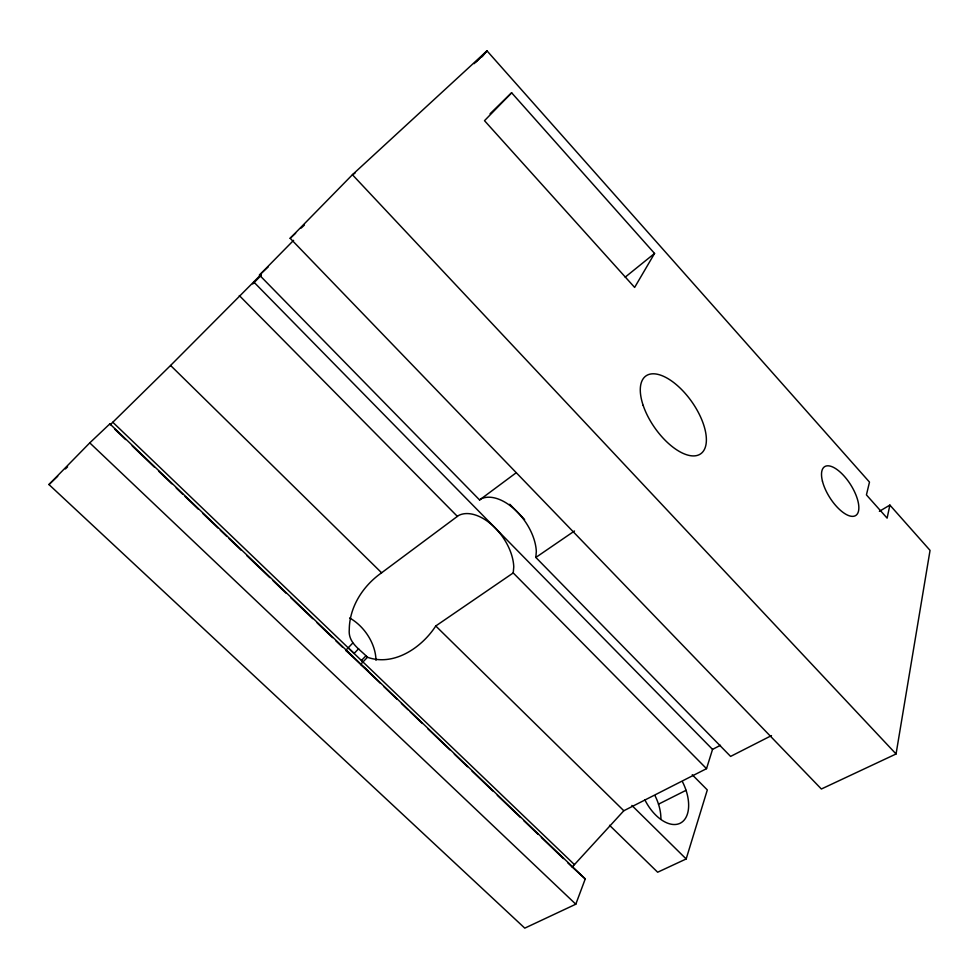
<?xml version="1.0" encoding="UTF-8"?>
<svg xmlns="http://www.w3.org/2000/svg" width="979" height="979" viewBox="0 0 979 979"><rect width="100%" height="100%" fill="white"/><g stroke="black" fill="none" stroke-linecap="round" stroke-linejoin="round"><path stroke-width="1.47" d="M771.489 735.596L730.603 756.412L535.843 557.443L536.321 551.373A43.198 25.368 54.6 0 0 515.358 510.047A43.198 25.368 54.6 0 0 480.677 499.057L479.588 499.963L259.447 275.075L293.59 240.344M513.229 572.935L513.767 566.89A42.611 25.65 54.6 0 0 493.208 526.029A42.611 25.65 54.6 0 0 458.539 515.517L381.614 572.788C363.221 585.638 349.454 606.674 349.27 629.57C347.986 642.75 359.672 649.089 367.48 657.264C393.839 666.687 421.827 647.609 435.753 625.985L513.229 572.935L706.52 768.662L623.819 810.747L572.213 867.051L585.246 878.934L575.799 904.204L524.781 928.141L48.95 484.544L89.762 442.875L109.868 423.858L585.246 878.934M889.887 505.091L887.109 518.124L866.427 494.897L869.487 482.096L487.004 50.859L352.416 174.727L290.151 238.289L821.369 789.001L896.054 753.977L930.05 550.382L889.887 505.091L879.375 511.319M609.538 825.285L657.655 872.228L686.169 858.95L707.315 789.931L692.239 774.744M706.52 768.662L712.541 749.388L720.471 745.288M654.559 253.439L634.637 287.422L484.507 120.686L511.638 92.785L654.559 253.439L625.202 277.143M482.145 56.758L487.004 50.859L474.154 63.672M365.975 655.783L361.435 660.482L362.964 661.963M367.48 657.264L360.639 664.374L345.771 650.313L352.734 643.093M358.644 648.722L354.104 653.434L348.181 647.804M109.868 423.858L110.186 424.813L170.579 365.461L261.124 274.487M252.741 283.947L261.307 275.258M476.283 61.714L487.004 50.859M490.075 113.76L511.638 92.785M48.95 484.544L57.724 476.222M65.397 468.941L67.588 466.861M259.447 275.075L268.258 266.814M290.151 238.289L295.646 233.186M301.14 228.095L304.445 225.035M479.588 499.963L516.227 472.735M535.843 557.443L574.477 530.997M354.949 173.21L352.416 174.727L896.054 753.977M658.5 804.163L686.046 790.31M345.771 650.313L352.624 656.248M367.933 670.725L360.639 664.374L380.476 683.379M89.762 442.875L575.799 904.204M383.78 686.536L397.009 699.214M401.414 703.436L408.023 709.763M410.225 711.88L422.353 723.493M427.86 728.768L449.899 749.877M454.305 754.099L467.534 766.765M471.939 770.987L492.878 791.044M497.283 795.266L520.424 817.441M523.728 820.61L538.058 834.328M541.363 837.498L563.402 858.607M567.808 862.829L572.213 867.051M114.58 429.035L125.593 439.571M132.202 445.898L154.217 466.971M158.622 471.18L171.827 483.822M176.232 488.044L182.84 494.358M185.043 496.475L198.247 509.117M202.653 513.326L218.06 528.085M220.263 530.19L226.871 536.504M229.074 538.621L241.189 550.21M246.684 555.472L269.8 577.61M273.104 580.767L286.321 593.409M290.726 597.631L312.742 618.704M317.147 622.913L332.554 637.659M335.858 640.829L342.466 647.143M112.793 422.243L574.453 864.628M170.579 365.461L381.614 572.788M435.753 625.985L623.819 810.747M631.883 805.448L686.169 858.95M239.304 295.56L457.438 516.435M253.757 281.976L712.541 749.388M509.778 504.258L524.609 519.531M349.613 617.982A39.05 27.033 54.2 0 1 375.973 660.299M682.498 781.805A36.15 20.865 62.7 0 1 680.05 823.29A36.15 20.865 62.7 0 1 644.916 799.941M655.049 795.768A35.599 21.122 63 0 1 660.886 819.374M643.166 405.392A47.604 22.639 54.9 0 0 700.107 454.195A47.604 22.639 54.9 0 0 676.734 384.992A47.604 22.639 54.9 0 0 643.166 405.392M822.446 481.166A28.942 12.25 57.5 0 0 854.092 516.19A28.942 12.25 57.5 0 0 843.984 475.892A28.942 12.25 57.5 0 0 822.446 481.166"/></g></svg>
